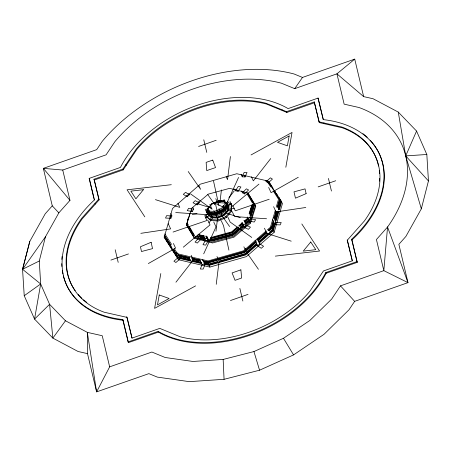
<?xml version="1.0" encoding="UTF-8"?>
<svg xmlns="http://www.w3.org/2000/svg" width="451" height="451" viewBox="0 0 451 451"><rect width="100%" height="100%" fill="white"/><g stroke="black" fill="none" stroke-linecap="round" stroke-linejoin="round"><path stroke-width="0.68" d="M206.214 214.287L206.107 216.384L210.668 220.539L218.38 220.984L226.295 217.551L231.386 211.547L231.718 205.267L227.659 201.569M206.327 212.195L206.434 210.104L211.53 204.1L219.445 200.661L225.049 200.988M207.759 211.818L207.657 213.746L211.401 217.156L210.228 219.581L210.668 220.539M207.826 210.527L207.928 208.599L209.179 207.122M208.063 208.819L207.883 212.229L211.35 215.386L217.207 215.725L223.222 213.114L227.095 208.554L227.343 203.779M226.966 203.018L226.718 207.471L227.095 208.554L228.815 210.183L230.946 210.583L231.386 211.547M222.693 211.587L227.011 206.519L227.078 205.216M228.403 204.793L228.167 209.298L223.989 214.225L217.5 217.044L211.88 216.717M228.623 205.273L228.392 209.783L224.215 214.704L217.72 217.523L212.105 217.196M201.625 235.321L202.211 237.192L203.362 237.84L203.074 239.729L203.497 240.642M216.519 259.359L207.804 261.851L207.748 262.482L204.331 261.681M215.995 231.194L217.517 218.431L213.83 210.42M221.418 189.967L219.896 202.73L219.045 200.881M230.405 156.508L227.541 179.645L226.205 176.741M216.238 284.31L219.096 261.174L216.959 256.523M211.401 217.156L211.35 215.386L210.764 214.394L207.753 211.649M52.271 205.853L45.235 213.763L29.805 241.37L22.55 269.298L40.675 283.978L34.552 319.094L52.857 338.103L78.062 351.487L87.494 353.629L96.604 391.88L148.869 373.642L157.275 377.092L189.268 381.653L224.068 379.314L259.55 370.209L293.556 354.898L324.01 334.315L349.051 309.713L354.638 301.353L407.986 282.636L398.864 244.341L405.894 236.431L421.33 208.83L428.45 180.947L426.826 154.484L416.561 131.061L398.272 112.09L373.084 98.741L363.653 96.61L336.931 73.84L294.7 88.655L281.407 83.193A131.1 89.912 -24.7 0 0 114.937 141.597L106.092 154.828L62.745 170.038L43.335 168.364L52.271 205.853L58.839 212.861L45.45 236.814L22.55 269.298L24.23 295.715L34.552 319.094L49.587 304.312L40.675 283.978L39.265 261.016L45.45 236.814M160.81 273.565L154.597 308.371L195.593 285.878M285.827 167.253L292.039 132.442L251.044 154.941M207.928 208.599L207.578 214.242L211.412 217.737L217.889 218.109L224.536 215.223L228.815 210.183L229.091 204.906L231.273 204.303L230.946 210.583L225.85 216.587L217.934 220.026L210.228 219.581L205.662 215.42M29.805 241.37L22.55 269.298L39.265 261.016M267.291 229.982L270.459 227.208L275.262 210.549M276.221 207.212L278.532 199.218L273.289 190.999M268.277 230.219L271.446 227.445L273.362 220.804M274.315 217.483L276.04 211.502M277.382 206.857L279.682 198.885M273.531 221.17L271.615 227.811L268.446 230.585M274.49 217.85L276.209 211.874M277.551 207.223L279.851 199.257M272.026 227.721L273.577 222.354M274.93 217.658L276.474 212.291M278.025 206.924L279.958 200.221M268.971 230.647L272.111 227.896L273.656 222.529M274.817 218.51L276.559 212.472M278.104 207.105L280.037 200.396M273.943 222.067L272.207 228.105L269.067 230.856M274.913 218.712L276.846 212.009M278.008 207.984L280.33 199.934M274.484 223.239L272.675 230.117L273.368 230.636L274.14 232.321L246.409 256.613L209.862 267.082L178.449 259.72L164.175 237.339L172.496 208.497L200.227 184.2L236.781 173.736L268.187 181.099L282.461 203.48L274.14 232.321M275.646 219.214L277.963 211.164M278.741 208.48L280.866 201.101M274.591 223.476L272.675 230.117L269.506 232.896M275.55 220.156L278.036 211.525M278.611 209.535L280.911 201.563M274.738 223.797L272.821 230.438L259.094 242.463M275.696 220.477L278.374 211.181M278.757 209.85L281.058 201.879L273.994 190.807M275.882 221.915L273.368 230.636L259.24 243.01M276.271 220.573L278.977 211.181M279.366 209.845L281.683 201.794L278.684 197.081M187.328 220.697L187.949 218.707M190.085 213.109L187.035 222.833L188.422 225.156M249.121 213.554L251.821 204.951M249.589 213.453L252.284 204.85M249.566 213.887L252.504 204.529M249.764 214.321L252.91 204.292M250.164 215.217L253.518 204.523M248.879 219.755L248.473 221.052L232.626 234.509L212.066 240.067L209.704 239.464M250.102 215.866L253.558 204.839M250.401 215.262L253.721 204.681M250.762 216.001L254.291 204.748M249.617 220.195L250.237 218.211M250.655 216.886L254.392 204.974L247.323 193.118M250.468 223.16L255.762 206.276L247.83 192.977L229.7 188.332L208.294 194.127L191.793 208.136L186.494 225.015L194.432 238.32L212.562 242.965L233.968 237.17L250.468 223.16L250.046 222.247L248.473 221.052L248.698 219.891L247.667 218.188L244.538 220.843M204.41 261.856L207.826 262.657L207.973 262.223L244.16 251.861L255.773 241.685M199.855 259.686L202.082 264.534L200.329 269.005L203.204 269.078L204.957 264.602L202.73 259.753M275.832 222.292L281.198 222.512L280.206 224.891L274.839 224.671L275.832 222.292L273.599 217.45M171.91 215.916L166.549 215.674L165.545 218.053L170.901 218.295L171.91 215.916L170.794 213.492M421.33 208.83L405.714 155.905L416.561 131.061M242.215 176.803L244.177 172.344L247.018 172.502L245.056 176.967L242.215 176.803L241.099 174.379M203.694 253.845L216.001 226.887L213.735 221.96M238.562 177.452L226.261 204.41L223.989 199.483M87.494 353.629L87.319 332.359L102.236 335.73L109.649 366.849L96.604 391.88L87.319 332.359L65.457 320.768L49.587 304.312L52.857 338.103L65.457 320.768M203.3 235.45L205.526 240.298L203.001 244.701L205.712 245.118L208.238 240.71L206.006 235.862M250.514 218.882L255.604 219.66L254.257 222.01L249.172 221.227L250.514 218.882L249.679 217.066M193.648 209.213L188.653 208.277L187.216 210.606L192.211 211.542L193.648 209.213L192.814 207.392M235.495 190.779L238.275 186.421L240.913 186.956L238.134 191.314L235.495 190.779L234.655 188.963M132.013 338.115L127.081 317.397L104.215 312.222A102.18 70.08 -24.7 0 1 82.02 219.085L99.079 199.906L93.977 179.222L122.841 169.091L136.394 148.813A102.18 70.08 -24.7 0 1 266.146 103.29L286.526 111.662L314.268 101.932L319.37 122.616L342.236 127.791A102.18 70.08 -24.7 0 1 364.431 220.928L347.371 240.112L352.31 260.83L323.446 270.955L309.893 291.239A102.18 70.08 -24.7 0 1 180.141 336.756L159.761 328.384L132.013 338.115L126.725 316.63M99.079 199.906L94.332 179.988L123.196 169.864L136.749 149.58A102.18 70.08 -24.7 0 1 266.496 104.057L286.881 112.434L314.623 102.698M363.653 96.61L354.723 59.12L336.931 73.84L344.152 104.153L359.069 107.53A131.1 89.912 -24.7 0 1 387.55 227.022L407.986 282.636L383.835 270.651L340.488 285.861L331.643 299.092L309.905 320.43L283.47 338.278L253.952 351.555L223.155 359.441L192.943 361.465L165.173 357.496L151.88 352.034L109.649 366.849M294.7 88.655L302.491 77.442L354.723 59.12M208.92 222.856L212.652 218.042L208.965 210.031M225.585 202.048L224.756 203.119L223.623 200.65M228.905 197.769L234.294 190.818M270.696 158.605L253.327 180.862L251.455 176.798M175.941 282.208L193.316 259.956L191.173 255.305M210.854 205.149L212.105 203.672L210.425 205.944M209.14 207.454L207.855 208.965L206.614 209.084M226.83 203.942L222.343 209.236L214.665 212.573M224.429 207.81L222.732 209.811L214.817 213.244M225.28 206.806L226.977 204.805M226.881 205.323L222.8 210.138L215.042 213.503M222.8 211.068L227.281 205.786M227.203 206.141L222.817 211.305L216.012 214.259M58.839 212.861L69.967 200.351L62.745 170.038M98.724 199.133L81.665 218.318A102.18 70.08 -24.7 0 0 75.21 290.692M227.011 206.519L226.718 207.471L222.794 212.094L216.7 214.738L210.764 214.394L207.911 211.902M197.408 234.982L198.801 238.01L195.046 242.063L197.312 243.072L201.073 239.019L198.84 234.17M246.178 225.258L250.44 227.152L248.439 229.311L244.177 227.417L246.178 225.258L243.946 220.409M199.241 202.764L195.176 200.667L193.062 202.77L197.132 204.867L199.241 202.764L198.682 201.552M242.429 192.791L246.398 188.839L248.563 189.956L244.594 193.907L242.429 192.791L241.595 190.976M266.169 181.612L270.431 177.829L272.432 179.103L268.17 182.886L266.169 181.612L265.611 180.4M266.237 230.906L243.54 250.79L208.069 260.943L177.581 253.8L174.21 248.518M256.134 240.857L243.991 251.495L217.856 258.975M257.188 239.932L266.163 232.068M257.887 239.836L266.862 231.972M255.807 241.933L244.295 252.013L217.901 259.573M258.423 239.639L266.27 232.761M268.886 230.472L271.502 228.178M245.423 251.275L244.38 252.194L219.333 259.364M246.471 250.356L255.886 242.108M257.983 240.276L266.355 232.941M256.506 241.86L244.476 252.402L207.922 262.865L203.824 261.901M258.079 240.484L266.969 232.688M256.523 243.484L245.011 253.569L219.287 260.932M258.615 241.651L268.035 233.404M269.602 232.028L272.742 229.277L272.207 228.105L271.615 227.811L272.111 227.896M256.839 243.997L245.22 254.172L219.09 261.653M258.947 242.142L268.452 233.821M256.985 244.312L245.367 254.488L219.237 261.969M257.149 244.848L245.637 254.933L209.084 265.397L204.303 264.275M259.849 243.867L263.57 246.285L261.281 248.292L257.56 245.868L259.849 243.867L257.622 239.019M189.307 194.764L185.609 192.323L183.315 194.319L187.007 196.76L189.307 194.764L188.749 193.552M176.02 252.611L178.252 257.459L173.934 261.208L175.907 262.505L180.22 258.756L177.711 253.304M237.232 227.05L231.493 231.921L210.516 237.598M238.799 225.72L242.452 222.619M231.752 232.485L238.083 227.067M239.058 226.278L242.3 223.487M244.797 221.407L248.101 218.566M238.28 227.501L231.961 232.868L210.769 238.602M239.864 226.16L243.027 223.47M245.135 221.683L248.292 219M239.216 227.947L232.366 233.759L211.181 239.492L209.901 239.165M240.27 227.05L243.433 224.367M245.536 222.58L248.698 219.891M239.357 228.522L232.575 234.283L211.609 239.955M240.4 227.637L243.529 224.981M245.615 223.211L248.743 220.556M243.878 225.725L232.925 235.033L211.942 240.704L210.036 240.22M245.97 223.955L249.099 221.294M243.985 225.951L233.026 235.253L212.049 240.93L207.601 239.791M246.071 224.181L249.2 221.52M183.315 247.176L210.008 224.919L207.742 219.992M258.947 184.121L232.254 206.372L229.987 201.445M24.23 295.715L40.675 283.978M205.216 218.047L209.416 215.657L208.277 213.188M231.594 203.457L227.997 205.509L226.859 203.04M298.291 177.266L271.074 192.678L268.666 187.447M148.345 263.547L175.569 248.14L173.426 243.489M212.697 203.418L218.594 200.858M212.133 203.925L218.786 201.039L224.615 201.377M215.471 214.315L223.144 210.983M216.215 214.355L222.783 211.502M198.615 146.44L216.164 140.284M211.857 203.88L220.5 200.847M318.175 186.889L335.724 180.733M110.912 260.086L128.462 253.93M230.478 300.529L248.027 294.373M128.439 342.625L123.106 320.255A106.774 73.225 -24.7 0 1 94.428 199.923L89.292 178.354L120.451 167.422A106.774 73.225 -24.7 0 1 288.099 108.606L318.141 98.064L323.282 119.628A106.774 73.225 -24.7 0 1 351.96 239.966L357.288 262.335L326.129 273.267A106.774 73.225 -24.7 0 1 158.481 332.083L128.439 342.625L128.112 341.92L158.16 331.378A106.774 73.225 -24.7 0 0 325.802 272.562L356.966 261.631L351.633 239.261A106.774 73.225 -24.7 0 0 370.209 140.261M173.066 232.056L206.992 220.477L204.726 215.55M269.196 199.241L235.27 210.82L233.004 205.893M208.424 262.285L215.866 260.154M207.826 262.657L217.303 259.945M217.934 261.321L208.458 264.032L204.365 263.074M217.748 262.037L209.038 264.528L204.303 263.418M217.895 262.352L209.185 264.85L203.773 263.581M210.566 238.173L231.763 232.44M192.222 214.4L197.019 213.673M206.609 212.218L208.666 211.908L207.815 210.059M234.227 208.424L228.747 209.253L225.912 203.091M305.801 207.488L276.023 211.919L273.616 206.693M140.836 233.33L170.619 228.894L168.212 223.668M171.307 184.696L127.069 189.803L144.816 216.852M275.335 256.123L319.573 251.015L301.826 223.967M398.272 112.09L405.714 155.905L426.826 154.484M202.082 264.534L204.957 264.602M219.998 200.937L224.215 201.18M214.281 202.414L225.979 203.091L221.48 208.39L214.496 211.423L209.05 211.107M209.907 212.297L213.983 212.534M209.912 212.962L214.118 213.205M210.234 213.227L213.667 213.424M210.403 213.78L215.832 214.09M216.362 214.338L209.382 213.875M175.693 212.539L207.764 214.732L205.216 209.191M266.564 218.758L234.497 216.565L232.231 211.637M205.526 240.298L208.238 240.71M314.268 101.932L319.015 121.843L341.881 127.024A102.18 70.08 -24.7 0 1 378.53 166.036M270.459 227.208L271.446 227.445M178.06 254.883L189.555 257.572M191.579 258.051L199.692 259.951M202.398 260.588L207.804 261.851M178.23 255.249L189.724 257.944M192.425 258.575L199.861 260.317M203.243 261.112L207.973 262.223L207.922 262.865L209.185 264.85L209.862 267.082M179.064 255.756L189.307 258.158M192.041 258.801L199.551 260.56M179.148 255.931L189.392 258.333M192.12 258.975L199.63 260.734M178.562 255.982L189.488 258.541M192.898 259.342L200.413 261.106M179.098 257.155L190.705 259.872M192.757 260.351L200.949 262.273M179.295 257.555L190.784 260.25M192.137 260.565L201.603 262.786M178.089 257.56L190.931 260.571M192.284 260.887L201.073 262.944M201.574 263.632L177.677 258.034L164.153 236.831M198.451 234.509L204.799 236.132M206.068 236.459L207.342 236.786M198.384 235.056L203.79 236.369M205.695 236.86L207.595 237.344M199.229 235.647L203.717 236.798M206.282 237.451L207.561 237.784M199.646 236.538L204.777 237.852M206.699 238.342L207.979 238.669M196.664 236.127L208.717 239.21M195.441 236.482L197.978 237.13M199.883 237.621L204.963 238.917M207.499 239.571L208.768 239.893M195.542 236.707L197.448 237.192M200.622 238.004L205.064 239.143M197.769 203.784L210.606 207.804M234.509 215.77L226.808 213.357L223.121 205.34M235.788 216.176L240.282 217.579M291.211 241.167L266.851 233.438L264.444 228.212M155.432 199.646L179.786 207.375L177.919 203.311M302.491 77.442L294.086 73.987A151.062 103.6 -24.7 0 0 102.27 141.287L96.683 149.647L43.335 168.364L69.967 200.351M198.801 238.01L201.073 239.019M214.648 203.051L224.068 207.533M176.234 252.329L177.22 252.977M178.252 257.459L180.22 258.756M190.497 193.857L212.122 209.236L209.856 204.309M251.759 237.44L230.14 222.055L227.873 217.128M226.695 202.725L228.133 204.032M226.791 202.927L227.721 203.779M207.437 213.267L211.181 216.677M340.488 285.861L354.638 301.353M405.714 155.905L428.45 180.947M207.815 194.64L214.715 204.444L213.864 202.595M229.598 226.526L222.698 216.717L219.011 208.7M245.344 248.529L246.945 250.829M258.423 269.286L246.015 251.466L243.878 246.815M188.214 171.527L200.622 189.352L198.75 185.282M268.914 181.77L273.047 188.247M274.552 190.604L275.679 192.368M276.429 193.547L277.929 195.903M270.183 184.098L270.927 185.265M278.735 197.504L279.479 198.671M268.418 182.057L273.25 189.64M267.674 182.193L270.668 186.889M164.852 233.844L171.594 244.408M164.44 235.326L170.76 245.237M173.364 249.318L175.963 253.4M164.237 235.112L170.929 245.603M173.161 249.104L176.132 253.766M164.327 235.986L172.135 248.23M172.88 249.397L177.344 256.394M164.491 236.657L171.628 247.847M172.756 249.612L175.383 253.733M164.282 236.651L177.051 256.67M283.47 338.278L293.556 354.898M248.49 193.879L255.345 205.363L250.046 222.247L233.545 236.256L212.139 242.046L194.009 237.406L186.438 224.711M246.979 193.806L252.521 203.097M189.116 226.317L194.657 235.614M188.755 226.498L189.561 227.71M190.17 228.866L191.681 231.267M192.289 232.423L193 233.607M187.137 224.153L187.841 225.337M188.546 226.52L189.257 227.704M189.961 228.888L190.666 230.072M186.5 223.341L187.909 225.714M188.512 226.673L194.274 236.38M323.282 119.628L317.978 98.03M323.919 122.954L324.269 123.726M319.015 121.843L319.37 122.616M351.633 239.261L351.96 239.966M356.966 261.631L357.288 262.335M286.526 111.662L286.881 112.434M352.31 260.83L347.174 240.011M282.157 109.869L282.512 110.636M325.802 272.562L326.129 273.267M267.054 180.462L268.17 182.886M272.613 219.829L274.839 224.671M244.216 175.146L245.056 176.967M243.76 192.092L244.594 193.907M237.576 190.102L238.134 191.314M247.221 216.987L249.172 221.227M255.057 240.417L257.56 245.868M241.945 222.569L244.177 227.417M225.85 216.587L226.295 217.551M215.775 198.682L218.887 205.459L213.509 181.014M221.266 220.759L223.533 225.686L228.911 250.13M220.37 218.966L220.815 219.93M217.5 217.044L217.934 220.026M196.574 203.655L197.132 204.867M186.449 195.548L187.007 196.76M191.1 209.117L192.211 211.542M170.066 216.474L170.901 218.295M125.744 164.745L126.1 165.517M122.841 169.091L123.196 169.864M93.977 179.222L94.332 179.988M158.16 331.378L158.481 332.083M94.107 199.212L94.428 199.923M95.065 203.249L95.42 204.015M63.36 275.939A106.774 73.225 -24.7 0 0 122.785 319.55L123.106 320.255M253.952 351.555L259.55 370.209M328.441 178.444L331.44 191.044M239.864 288.426L242.869 301.026M203.773 139.793L206.772 152.387M215.183 202.713L217.343 211.784M115.197 249.775L118.201 262.369M89.123 178.325L93.943 198.541M122.785 319.55L128.112 341.92M223.155 359.441L224.068 379.314M62.898 273.943A106.774 73.225 -24.7 0 1 62.3 270.589M61.866 266.456A106.774 73.225 -24.7 0 1 61.748 263.649M61.826 259.398A106.774 73.225 -24.7 0 1 62.046 256.557M362.931 133.676A106.774 73.225 -24.7 0 1 367.249 137.301M379.285 170.732A102.18 70.08 -24.7 0 1 379.528 173.488M379.607 178.387A102.18 70.08 -24.7 0 1 379.46 181.212M86.817 302.424A102.18 70.08 -24.7 0 1 83.531 299.785M81.975 298.387A102.18 70.08 -24.7 0 1 78.141 294.413M387.55 227.022L383.835 270.651L376.422 239.537L387.55 227.022M159.248 294.982L157.484 304.87L169.131 298.483L159.248 294.982M289.153 135.948L287.388 145.831L277.512 142.336L289.153 135.948M143.424 189.691L135.898 198.823L130.858 191.145L143.424 189.691M310.745 241.99L303.219 251.122L315.785 249.674L310.745 241.99M306.116 193.642L295.45 198.175L294.007 191.85L305.034 188.884L306.116 193.642M151.136 242.272L140.447 246.753L141.484 251.523L152.517 248.625L151.136 242.272M240.879 269.845L232.096 272.928L235.044 280.325L241.64 278.008L240.879 269.845M212.754 160.122L206.135 162.371L206.744 170.574L215.55 167.58L212.754 160.122"/></g></svg>
